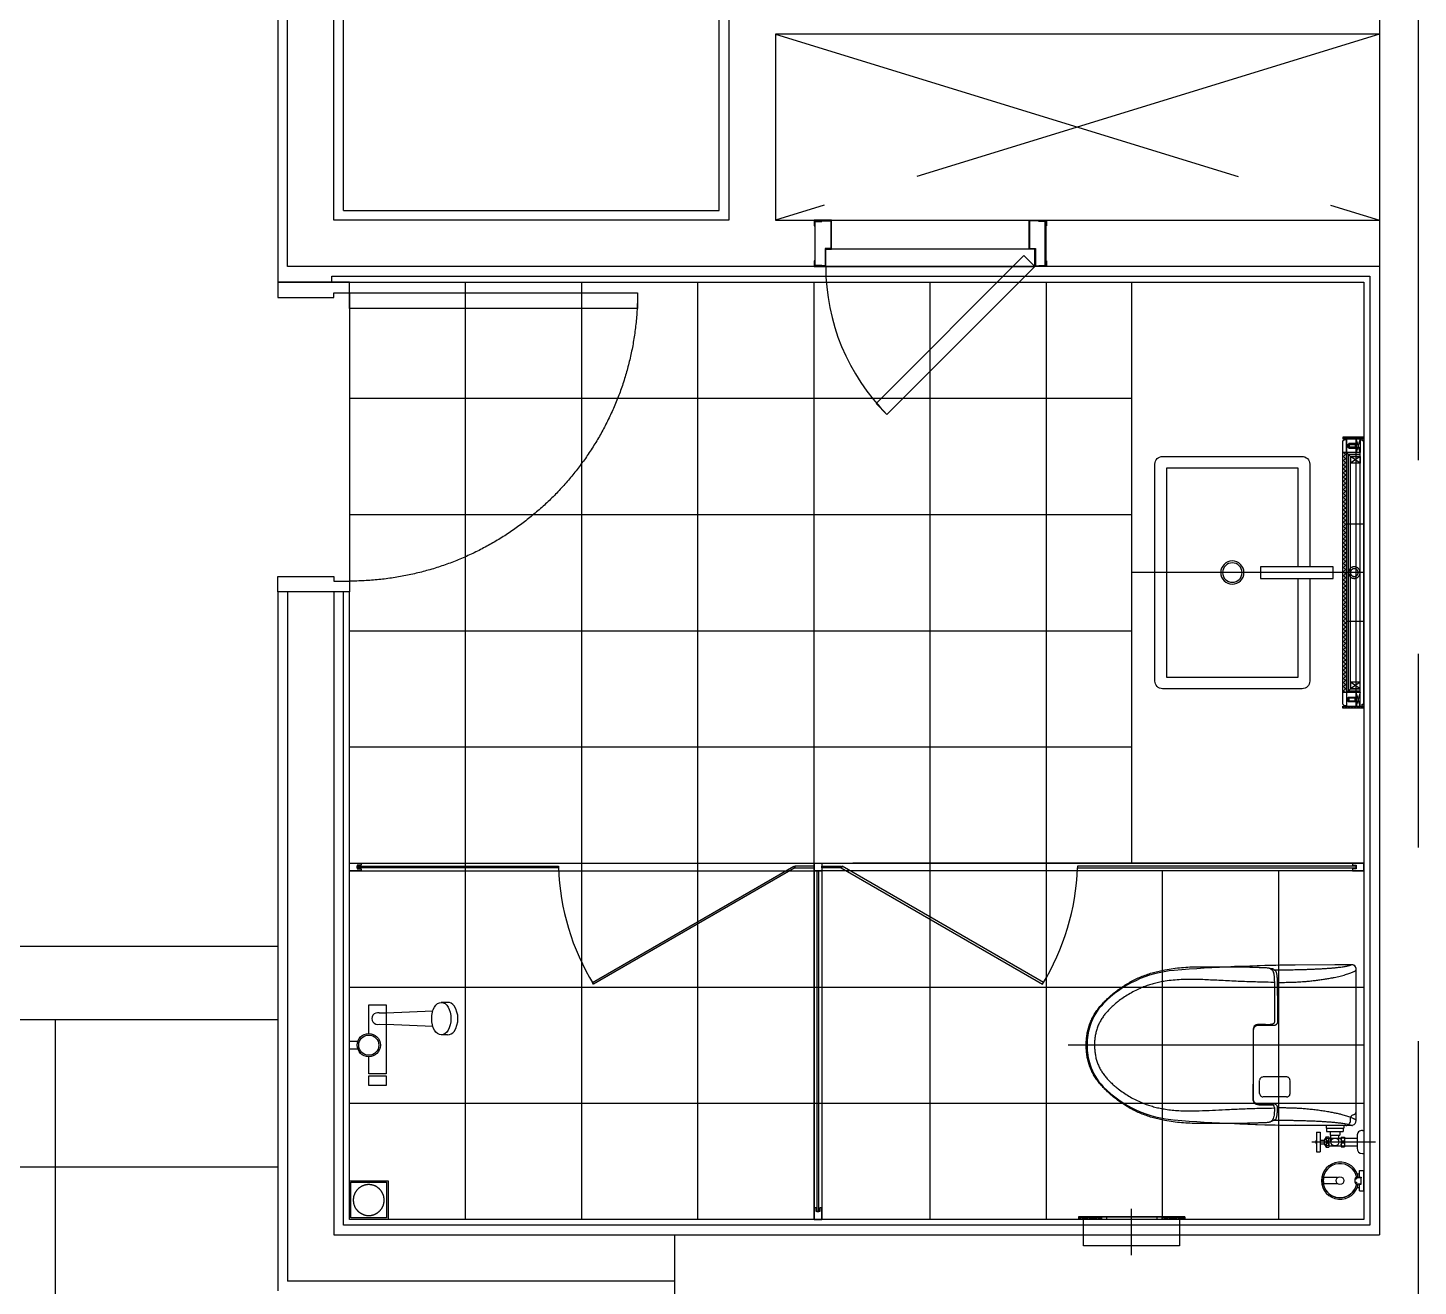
# Model space of a CAD drawing. Header units: millimetres. Extents: x 10000 to 302800, y 6800 to 229018.
# Drawn here: x 185388 to 188978, y 154204 to 157453 of the extents above; entities that cross this region are included whole.
import ezdxf

# ---------------------------------------------------------------- set-up
doc = ezdxf.new("R2010")
doc.units = ezdxf.units.MM
doc.header["$LTSCALE"] = 400
doc.header["$MEASUREMENT"] = 0
for name, pattern in [('X-GRID_5~ROOF$0$CENTER2', [1.125, 0.75, -0.125, 0.125, -0.125]), ('X-ROOM TYPE-SR-2bay corner_8F 확장형$0$HIDDEN', [0.375, 0.25, -0.125]), ('X-ROOM TYPE-SR-2bay corner_8F 확장형$0$PHANTOM2', [1.25, 0.625, -0.125, 0.125, -0.125, 0.125, -0.125]), ('X-ROOM TYPE-SR-2bay corner_8F 확장형$0$X-ROOM TYPE-HOTEL-DS-1$0$DASHED', [3, 2, -1]), ('X-ROOM TYPE-SR-2bay corner_8F 확장형$0$X-ROOM TYPE-SR-2bay_1$0$PHANTOM2', [1.25, 0.625, -0.125, 0.125, -0.125, 0.125, -0.125])]:
    doc.linetypes.add(name, pattern=pattern)
doc.layers.get('0').update_dxf_attribs({"linetype": 'CONTINUOUS'})
for name, color, linetype in [('A-DIM1', 7, 'CONTINUOUS'), ('X-EXT_8F$0$A-254', 254, 'CONTINUOUS'), ('X-GRID_5~ROOF$0$A-CEN1', 1, 'X-GRID_5~ROOF$0$CENTER2'), ('X-INT-HOTEL-8F$0$A-DOOR', 4, 'CONTINUOUS'), ('X-ROOM TYPE-SR-2bay corner_8F 확장형$0$.WA_Built-in', 252, 'CONTINUOUS'), ('X-ROOM TYPE-SR-2bay corner_8F 확장형$0$.WA_Built-in_Lower', 252, 'CONTINUOUS'), ('X-ROOM TYPE-SR-2bay corner_8F 확장형$0$.WA_Door Swing', 252, 'CONTINUOUS'), ('X-ROOM TYPE-SR-2bay corner_8F 확장형$0$.WA_Floor-Fin', 252, 'CONTINUOUS'), ('X-ROOM TYPE-SR-2bay corner_8F 확장형$0$.WA_Framing', 252, 'CONTINUOUS'), ('X-ROOM TYPE-SR-2bay corner_8F 확장형$0$.WA_GLASSDOOR', 252, 'CONTINUOUS'), ('X-ROOM TYPE-SR-2bay corner_8F 확장형$0$.WA_Light', 252, 'CONTINUOUS'), ('X-ROOM TYPE-SR-2bay corner_8F 확장형$0$.WA_M ETAL', 252, 'CONTINUOUS'), ('X-ROOM TYPE-SR-2bay corner_8F 확장형$0$.WA_Sani', 252, 'CONTINUOUS'), ('X-ROOM TYPE-SR-2bay corner_8F 확장형$0$.WA_Sani-Fix', 252, 'CONTINUOUS'), ('X-ROOM TYPE-SR-2bay corner_8F 확장형$0$.WA_SANIDRAIN', 252, 'CONTINUOUS'), ('X-ROOM TYPE-SR-2bay corner_8F 확장형$0$.WA_Wall-Finish', 252, 'CONTINUOUS'), ('X-ROOM TYPE-SR-2bay corner_8F 확장형$0$A-OPEN2', 252, 'X-ROOM TYPE-SR-2bay corner_8F 확장형$0$X-ROOM TYPE-HOTEL-DS-1$0$DASHED'), ('X-ROOM TYPE-SR-2bay corner_8F 확장형$0$A-WALD', 7, 'CONTINUOUS'), ('X-ROOM TYPE-SR-2bay corner_8F 확장형$0$X-ROOM TYPE-SR-2bay corner$0$.WA_Hatch', 252, 'CONTINUOUS'), ('X-ROOM TYPE-SR-2bay corner_8F 확장형$0$X-ROOM TYPE-SR-2bay_1$0$.WA_Sani-Fix', 252, 'CONTINUOUS'), ('X-ROOM TYPE-SR-2bay corner_8F 확장형$0$X-ROOM TYPE-SR-2bay_1$0$__Door-bomba', 252, 'CONTINUOUS')]:
    doc.layers.add(name, color=color, linetype=linetype)

# ---------------------------------------------------------------- blocks, each defined once
blk = doc.blocks.new('X-EXT_8F')
at = {"layer": 'X-EXT_8F$0$A-254'}
h = blk.add_hatch(dxfattribs=at)
h.set_pattern_fill('LINE', color=252, scale=100, angle=90)
h.set_pattern_definition([(90, (0, 0), (-317.5, 2e-14), [])])
edge = h.paths.add_edge_path()
edge.add_line((214444.8, 68021.2), (188877.6, 70521.2))
edge.add_line((188877.6, 70521.2), (174255.5, 70521.2))
edge.add_arc((174255.5, 68371.2), 2150, 90, 167)
edge.add_line((172160.6, 68854.9), (172053.9, 68392.8))
edge.add_arc((174148.8, 67909.2), 2150, 167, 180)
edge.add_line((171998.8, 67909.2), (171998.8, 38021.2))
edge.add_arc((174148.8, 38021.2), 2150, 180, 270)
edge.add_line((174148.8, 35871.2), (195098.8, 35871.2))
edge.add_line((195098.8, 35871.2), (195098.8, 36521.2))
edge.add_line((195098.8, 36521.2), (174648.8, 36521.2))
edge.add_arc((174648.8, 38021.2), 1500, 180, 270, ccw=False)
edge.add_line((173148.8, 38021.2), (173148.8, 67371.2))
edge.add_arc((174648.8, 67371.2), 1500, 90, 180, ccw=False)
edge.add_line((174648.8, 68871.2), (187974.8, 68871.2))
edge.add_line((187974.8, 68871.2), (202089.9, 68021.2))
edge.add_line((202089.9, 68021.2), (214444.8, 68021.2))
blk = doc.blocks.new('X-GRID_5~ROOF')
at = {"layer": 'X-GRID_5~ROOF$0$A-CEN1', "ltscale": 10}
blk.add_line((184198.8, 81871.2), (184198.8, 33068.4), dxfattribs=at)
blk = doc.blocks.new('X-ROOM TYPE-SR-2bay corner_8F 확장형$0$DOOR-800(WET)')
at = {"linetype": 'X-ROOM TYPE-SR-2bay corner_8F 확장형$0$X-ROOM TYPE-SR-2bay_1$0$PHANTOM2', "ltscale": 200}
blk.add_arc((-92.5, -28), 744, 180, 270, dxfattribs=at)
at = {"layer": 'X-ROOM TYPE-SR-2bay corner_8F 확장형$0$.WA_Floor-Fin'}
blk.add_line((-92.5, -28), (-92.5, -772), dxfattribs=at)
at = {"layer": 'X-ROOM TYPE-SR-2bay corner_8F 확장형$0$X-ROOM TYPE-SR-2bay_1$0$__Door-bomba'}
for points in [[(92.5, 0), (92.5, -40), (-52.5, -40), (-52.5, -28), (-92.5, -28), (-92.5, 0)], [(-92.5, -28), (-836.5, -28), (-836.5, -68), (-92.5, -68)], [(92.5, -800), (92.5, -760), (-52.5, -760), (-52.5, -772), (-92.5, -772), (-92.5, -800)]]:
    blk.add_lwpolyline(points, close=True, dxfattribs=at)
blk = doc.blocks.new('X-ROOM TYPE-SR-2bay corner_8F 확장형$0$A$C1701355A')
at = {"layer": 'X-ROOM TYPE-SR-2bay corner_8F 확장형$0$.WA_Light', "linetype": 'X-ROOM TYPE-SR-2bay corner_8F 확장형$0$HIDDEN', "ltscale": 10}
for points in [[(-29.5, -5.6), (-12.1, 11.7), (-2.9, 2.5), (-20.4, -14.9), (-22.4, -14.3), (-28.5, -8.3), (-29.5, -5.6)], [(-18.1, -14.2), (-1, 2.9), (-11.8, 13.8), (-28.8, -3.2)], [(-27.3, -6.2), (-12, 9.1), (-5.8, 2.9), (-21.2, -12.3)], [(-29.5, -5.6), (-27.3, -6.2), (-21.2, -12.3), (-20.3, -14.8)], [(-16, -7.2), (-14.3, -8.9)], [(-8.7, 0), (-7.1, -1.7)]]:
    blk.add_lwpolyline(points, dxfattribs=at)
blk.add_lwpolyline([(-22.3, -11.2), (-26, -7.5), (-24.6, -6.1), (-20.9, -9.8)], close=True, dxfattribs=at)
blk = doc.blocks.new('X-ROOM TYPE-SR-2bay corner_8F 확장형$0$A$C61A5519C')
at = {"layer": 'X-ROOM TYPE-SR-2bay corner_8F 확장형$0$.WA_Light', "linetype": 'X-ROOM TYPE-SR-2bay corner_8F 확장형$0$HIDDEN', "ltscale": 10, "rotation": 44.99999999999411}
blk.add_blockref('X-ROOM TYPE-SR-2bay corner_8F 확장형$0$A$C1701355A', (6.3, 9.1), dxfattribs=at)
blk = doc.blocks.new('X-ROOM TYPE-SR-2bay corner_8F 확장형$0$mr')
at = {"layer": 'X-ROOM TYPE-SR-2bay corner_8F 확장형$0$.WA_M ETAL'}
h = blk.add_hatch(dxfattribs=at)
h.set_pattern_fill('ANSI32', color=256, scale=15, angle=-90)
h.set_pattern_definition([(315, (-23359.6275, 437694.648), (3.977475644, 3.977475644), []), (315, (-23359.6275, 437691.996), (3.977475644, 3.977475644), [])])
h.paths.add_polyline_path([(-55, 350), (-55, 345), (0, 345), (0, 350)])
h = blk.add_hatch(dxfattribs=at)
h.set_pattern_fill('NET', color=256, scale=60, angle=-45)
h.set_pattern_definition([(315, (2329112.2085, 3855536.917), (5.303300859, 5.303300859), []), (45, (2329112.2085, 3855536.917), (-5.303300859, 5.303300859), [])])
h.paths.add_polyline_path([(-45, 310), (-55, 310), (-55, -310), (-45, -310)])
h = blk.add_hatch(dxfattribs=at)
h.set_pattern_fill('ANSI32', color=256, scale=15, angle=-90)
h.set_pattern_definition([(315, (-23359.6275, 437574.648), (3.977475644, 3.977475644), []), (315, (-23359.6275, 437571.996), (3.977475644, 3.977475644), [])])
h.paths.add_polyline_path([(-55, -350), (-55, -345), (0, -345), (0, -350)])
at = {"layer": 'X-ROOM TYPE-SR-2bay corner_8F 확장형$0$.WA_Framing', "linetype": 'X-ROOM TYPE-SR-2bay corner_8F 확장형$0$HIDDEN', "ltscale": 20}
for p, q in [((-10, 345), (-20, 310)), ((-10, 310), (-20, 345)), ((-35, 300), (-35, 282.5)), ((-10, 300), (-35, 282.5)), ((-10, 282.5), (-35, 300)), ((-35, -300), (-35, -282.5)), ((-10, -300), (-35, -282.5)), ((-10, -282.5), (-35, -300)), ((-20, -345), (-20, -310)), ((-10, -345), (-20, -310)), ((-10, -310), (-20, -345))]:
    blk.add_line(p, q, dxfattribs=at)
at = {"layer": 'X-ROOM TYPE-SR-2bay corner_8F 확장형$0$.WA_Framing', "ltscale": 20}
for p, q in [((-35, 300), (-45, 310)), ((-40, 305), (-40, -305)), ((-40, 305), (-10, 305)), ((-35, -300), (-45, -310)), ((-10, -305), (-40, -305))]:
    blk.add_line(p, q, dxfattribs=at)
at = {"layer": 'X-ROOM TYPE-SR-2bay corner_8F 확장형$0$.WA_Framing', "linetype": 'X-ROOM TYPE-SR-2bay corner_8F 확장형$0$HIDDEN', "ltscale": 20}
for points in [[(-10, 345), (-10, 310), (-20, 310), (-20, 345)], [(-10, 300), (-10, 282.5), (-35, 282.5), (-35, 300)], [(-10, -300), (-10, -282.5), (-35, -282.5), (-35, -300)], [(-10, -345), (-10, -310), (-20, -310), (-20, -345)]]:
    blk.add_lwpolyline(points, close=True, dxfattribs=at)
at = {"layer": 'X-ROOM TYPE-SR-2bay corner_8F 확장형$0$.WA_M ETAL'}
for p, q in [((-45, 310), (-55, 310)), ((-45, -310), (-55, -310))]:
    blk.add_line(p, q, dxfattribs=at)
for points in [[(-55, 350), (-55, 345), (0, 345), (0, 350)], [(-50, 344), (-55, 340), (-55, -340), (-50, -344), (-45, -344), (-45, 344)], [(-55, -350), (-55, -345), (0, -345), (0, -350)]]:
    blk.add_lwpolyline(points, close=True, dxfattribs=at)
at = {"layer": 'X-ROOM TYPE-SR-2bay corner_8F 확장형$0$.WA_M ETAL', "linetype": 'X-ROOM TYPE-SR-2bay corner_8F 확장형$0$HIDDEN', "ltscale": 50}
for points in [[(-45, 125), (0, 125)], [(0, -125), (-45, -125)]]:
    blk.add_lwpolyline(points, dxfattribs=at)
at = {"layer": 'X-ROOM TYPE-SR-2bay corner_8F 확장형$0$.WA_Wall-Finish'}
for p, q in [((-20, 345), (-20, 310)), ((-20, 345), (-20, 310)), ((-10, 345), (-10, -325)), ((0, 340), (0, -340)), ((-10, 310), (-45, 310)), ((-45, 310), (-45, -344)), ((-10, 300), (-35, 300)), ((-35, 300), (-35, -300)), ((-10, -310), (-45, -310)), ((-10, -300), (-35, -300)), ((-20, -310), (-20, -345))]:
    blk.add_line(p, q, dxfattribs=at)
for points in [[(0, 345), (-5, 345), (-5, 340), (0, 340)], [(0, -340), (-5, -340), (-5, -345), (0, -345)]]:
    blk.add_lwpolyline(points, dxfattribs=at)
at = {"layer": 'X-ROOM TYPE-SR-2bay corner_8F 확장형$0$.WA_Built-in', "yscale": 0.7999999999999988, "rotation": 270}
for p, xscale, zscale in [((-28.4, 324.2), 0.7999999999999988, 0.7999999999999988), ((-28.4, -324.2), -0.7999999999999988, 0.7999999999999989)]:
    blk.add_blockref('X-ROOM TYPE-SR-2bay corner_8F 확장형$0$A$C61A5519C', p, dxfattribs=dict(at, xscale=xscale, zscale=zscale))
blk = doc.blocks.new('X-ROOM TYPE-SR-2bay corner_8F 확장형$0$A$C1CB516A0')
at = {"layer": 'X-ROOM TYPE-SR-2bay corner_8F 확장형$0$.WA_Built-in', "linetype": 'X-ROOM TYPE-SR-2bay corner_8F 확장형$0$HIDDEN', "ltscale": 50}
blk.add_lwpolyline([(13.5, 35, -0.000893), (14.5, 35), (695, 35)], format="xyb", dxfattribs=at)
at = {"layer": 'X-ROOM TYPE-SR-2bay corner_8F 확장형$0$.WA_M ETAL', "linetype": 'X-ROOM TYPE-SR-2bay corner_8F 확장형$0$HIDDEN', "ltscale": 25}
for radius in [15, 10]:
    blk.add_circle((350, 30), radius, dxfattribs=at)
at = {"layer": 'X-ROOM TYPE-SR-2bay corner_8F 확장형$0$.WA_Sani', "rotation": 90}
blk.add_blockref('X-ROOM TYPE-SR-2bay corner_8F 확장형$0$mr', (350, 55), dxfattribs=at)
blk = doc.blocks.new('X-ROOM TYPE-SR-2bay corner_8F 확장형$0$shower')
at = {"layer": 'X-ROOM TYPE-SR-2bay corner_8F 확장형$0$.WA_Sani-Fix', "ltscale": 250}
for p, q in [((253.7, 110.5), (237.4, 110.5)), ((76.8, 83.2), (95, 83.5)), ((76.8, 53.8), (95, 53.5)), ((253.7, 26.6), (237.4, 26.6))]:
    blk.add_line(p, q, dxfattribs=at)
for points in [[(50, 30), (50, 104.4), (95, 104.4), (95, -74.4), (50, -74.4), (50, -30)], [(95, 83.5), (215.5, 88.5)], [(215.5, 48.5), (94.9, 53.5)], [(21.7, -10), (0, -10), (0, 10), (21.7, 10)]]:
    blk.add_lwpolyline(points, dxfattribs=at)
blk.add_lwpolyline([(95, -104.4), (49.9, -104.4), (49.9, -79.4), (95, -79.4)], close=True, dxfattribs=at)
for radius in [30, 26]:
    blk.add_circle((50, 0), radius, dxfattribs=at)
for centre, radius, start, end in [((253.7, 90.5), 20, 33.504, 90), ((73.3, 68.5), 15.2, 75.822, 284.178), ((220.6, 68.5), 59.7, 326.496, 33.504), ((253.7, 46.6), 20, 270, 326.496)]:
    blk.add_arc(centre, radius, start, end, dxfattribs=at)
blk.add_ellipse((237.4, 68.5), major_axis=(0, 41.9), ratio=0.594345, start_param=1.570796326794897, end_param=7.853981633974483, dxfattribs=at)
blk = doc.blocks.new('X-ROOM TYPE-SR-2bay corner_8F 확장형$0$I-TOILET2')
for p, q in [((250, -135), (250, 29.8)), ((250, -135), (250, 29.8)), ((-207.3, -32.1), (-206.4, -177.9)), ((195.3, -20), (-195.3, -20)), ((0, 0), (0, -764)), ((180, -26.8), (180.9, -29.5)), ((195.6, -35), (188.4, -35)), ((220.2, -4), (220.2, 0)), ((220.2, 0), (280.2, 0)), ((234.2, -18), (266.2, -18)), ((239.9, -50), (239.9, -18)), ((260.4, -50), (260.4, -18)), ((280.2, -4), (280.2, 0)), ((207.6, -47.1), (206.8, -177.9)), ((207.6, -52), (214.2, -52)), ((214.2, -98), (214.2, -52)), ((214.2, -53.5), (222.9, -53.5)), ((222.9, -96.5), (222.9, -53.5)), ((222.9, -62.5), (232.9, -62.5)), ((232.9, -87.5), (232.9, -62.5)), ((250.2, -64.8), (232.9, -64.8)), ((237.7, -50), (262.7, -50)), ((237.7, -59), (237.7, -50)), ((237.7, -59), (262.7, -59)), ((239.9, -77), (239.9, -59)), ((260.4, -91), (260.4, -59)), ((262.7, -59), (262.7, -50)), ((207.3, -98), (214.2, -98)), ((214.2, -96.5), (222.9, -96.5)), ((222.9, -87.5), (232.9, -87.5)), ((250.2, -85.3), (232.9, -85.3)), ((237.2, -98), (237.2, -91)), ((237.2, -91), (263.2, -91)), ((237.2, -98), (263.2, -98)), ((237.2, -98), (245.4, -103)), ((239.9, -85.3), (239.9, -75)), ((239.9, -91), (239.9, -86.5)), ((245.4, -103), (254.9, -103)), ((245.4, -113), (245.4, -103)), ((254.9, -103), (263.2, -98)), ((254.9, -113), (254.9, -103)), ((263.2, -98), (263.2, -91)), ((225.2, -113), (275.2, -113)), ((225.2, -123), (225.2, -113)), ((225.2, -123), (275.2, -123)), ((275.2, -123), (275.2, -113)), ((82.2, -199.7), (82.2, -260.7)), ((125, -190.9), (91, -190.9)), ((133.8, -199.7), (133.8, -260.7)), ((-189.2, -234.2), (-189.1, -234.2)), ((-162.3, -231.5), (-161.6, -231.5)), ((-75.8, -231.1), (-75.8, -231.1)), ((-53.6, -254.6), (-53.6, -255.5)), ((-53.6, -255.5), (-53.6, -257.7)), ((139.1, -285.3), (-38.6, -284.9)), ((125, -269.5), (91, -269.5)), ((148.5, -283.9), (148.7, -283.8))]:
    blk.add_line(p, q)
for points in [[(-207.2, -34.3), (-206.9, -74.9), (-206.2, -177.8), (-206.1, -187.8), (-205.6, -227.8), (-204.6, -267.8), (-203.3, -307.8), (-202.2, -331.7)], [(202.6, -333.3), (203.2, -320.4), (204.6, -280.4), (205.9, -229.1), (206.6, -177.8), (206.7, -167.8), (207, -127.8), (207.8, -32.9)], [(207, -29.3), (207.1, -29.4), (207.2, -29.8), (207.2, -30), (207.3, -30.2), (207.3, -30.2), (207.3, -30.2)], [(207.3, -30.3), (207.3, -30.2), (207.3, -30.2)], [(207.6, -30.3), (207.7, -30.6), (207.8, -32.9)], [(-199.1, -245.3), (-199, -244.9), (-198.5, -242.9), (-198, -241.8), (-197.6, -241.2), (-197.3, -240.7), (-196.8, -240.2), (-196.3, -239.5), (-195.7, -238.9), (-194.9, -238), (-194, -237.1), (-193.2, -236.3), (-192.4, -235.7), (-191.7, -235.3), (-191.1, -235), (-190.4, -234.7), (-189.5, -234.3), (-189.3, -234.2)], [(-189.3, -234.2), (-188.5, -234), (-187.8, -233.8)], [(-189.1, -234.2), (-186.9, -233.5), (-184.2, -233), (-181, -232.5), (-176.8, -232.1), (-172, -231.8), (-167.3, -231.6), (-162.3, -231.5)], [(-161.6, -231.5), (-154.9, -231.2), (-141.6, -231), (-128.2, -230.9), (-95.5, -231)], [(-87.3, -231), (-81.7, -231.1), (-75.8, -231.1)], [(-87.3, -231), (-87.2, -231), (-75.8, -231.1)], [(-74.9, -231.1), (-72.6, -231.1), (-68.7, -231.1), (-66, -231.1), (-63.8, -231.1), (-61.8, -231.1), (-59.9, -231.1), (-57.7, -231.7), (-56.1, -232.8), (-54.6, -234.7)], [(-54.6, -234.7), (-53.9, -236.2), (-53.7, -237.9)], [(154, -237.5), (154.4, -235.5), (154.8, -234.6)], [(154, -245), (154, -243.4), (154, -237.5)], [(154, -253.2), (154, -248.3), (154, -245)], [(161, -231.1), (165.6, -231.2), (169.9, -231.3), (173.8, -231.6), (177.2, -231.9), (181, -232.3), (184, -232.8), (186.5, -233.4), (189.1, -234.1), (190.7, -234.6), (191.5, -235), (192, -235.3), (192.5, -235.6), (193, -235.9), (193.6, -236.4), (194.3, -237.1), (195.2, -237.9), (196, -238.8), (196.6, -239.5), (197.2, -240.2), (197.7, -240.9), (198.2, -241.5), (198.6, -242.3), (199.2, -244.3), (199.3, -245)], [(-53.6, -257.7), (-53.6, -259.6), (-53.6, -262.9), (-53.6, -263.4), (-53.6, -266.2), (-53.6, -266.2)], [(-53.6, -266.2), (-53.6, -267.6), (-53.6, -271.6), (-53.3, -275.3), (-52.1, -278.5), (-50.5, -281.1), (-48.5, -283.2), (-46.2, -284.6), (-44, -285.6), (-40.9, -286.2), (-38.1, -286.3), (-35.2, -286.3), (-32.2, -286.3), (-29.1, -286.3), (-25.8, -286.3), (-17.7, -286.2), (-9.1, -286.2), (5.7, -286.2), (19.9, -286.2), (36.3, -286.3), (52.8, -286.3), (69.4, -286.4), (81.8, -286.4), (94.4, -286.5), (106.4, -286.6), (112.9, -286.6), (119, -286.7), (125.2, -286.7), (132.2, -286.7), (135.2, -286.8), (138.3, -286.8), (141.4, -286.8), (143.6, -286.4), (145.5, -285.7), (148.3, -284.1)], [(148.3, -284.1), (148.6, -283.9), (148.6, -283.9)], [(154, -260.1), (154, -259.6), (154, -253.4), (154, -253.2)], [(154, -271.6), (154, -269.4), (154, -264.3), (154, -260.1)]]:
    blk.add_lwpolyline(points)
for centre, radius in [((243.7, -54.5), 4.5), ((256.7, -54.5), 4.5), ((244.2, -94.5), 3.5), ((256.2, -94.5), 3.5)]:
    blk.add_circle(centre, radius)
for centre, radius, start, end in [((-195.3, -32), 12.1, 87.0061, 190.8988), ((-195.3, -32), 12, 90, 180.3516), ((170.5, -30), 10, 18.4349, 90), ((188.4, -27), 8, 198.4349, 270.001), ((195, -32.7), 12.5, 15.732, 89.9607), ((195.6, -47), 12, 359.6484, 90), ((269.8, -13.2), 64.8, 194.351, 195.311), ((207.2, -30.4), 0.5, 8.6975, 89.6584), ((206.2, -49.4), 19.1, 85.8702, 86.7417), ((234.2, -4), 14, 180, 270), ((266.2, -4), 14, 270, 0), ((250.2, -75), 10.2, 90.0006, 90), ((250.2, -116.6), 7.84, 234.9654, 305.0346), ((3945.4, -152.5), 4151.9, 180.3516, 184.6662), ((-3945.1, -152.5), 4151.9, 355.3338, 359.6484), ((-61, 3506.3), 3737.5, 269.4713, 269.5972), ((-75.6, -211.3), 19.8, 269.4497, 273.3137), ((-855.9, -250.5), 802.3, 359.6421, 0.898), ((161.6, -238.5), 7.81, 144.278, 150.5348), ((160.8, -237.9), 6.78, 87.9699, 144.3081), ((-83.6, -254.5), 30, 359.8511, 1.2599), ((139.5, -272.6), 14.5, 308.8448, 3.8583), ((96.3, -466.6), 290, 184.6662, 225.4986), ((-95.9, -466.6), 290, 314.5014, 356.1743), ((-8.8, -573.6), 140, 225.4986, 252.4985), ((9.2, -573.6), 140, 287.5015, 314.5014), ((0.2, -545), 170, 252.4985, 270), ((0.2, -545), 170, 270, 287.5015)]:
    blk.add_arc(centre, radius, start, end)
for points, knots in [([(-194.2, -231.4), (-194.2, -220.2), (-194.3, -209), (-194.5, -191.9), (-194.9, -174.5), (-195.3, -159.1), (-195.7, -146.1), (-196, -135.3), (-196.5, -124.9), (-197, -114.5), (-197.5, -104.2), (-198.2, -94.1), (-199, -84.2), (-199.9, -74.7), (-200.8, -66.5), (-201.6, -59.5), (-202.5, -53.8), (-203.3, -48.8), (-204.1, -44.4), (-204.9, -40.9), (-205.6, -38), (-206.2, -35.9), (-206.7, -34.4), (-207.2, -33.5), (-207.4, -33), (-207.4, -33), (-207.4, -33)], [0, 0, 0, 0, 0.064012, 0.132694, 0.202073, 0.2708, 0.315636, 0.35721, 0.398815, 0.440518, 0.482162, 0.523833, 0.565491, 0.607062, 0.648707, 0.679915, 0.711169, 0.742263, 0.773422, 0.804615, 0.835803, 0.866985, 0.898164, 0.938287, 0.978539, 1, 1, 1, 1]), ([(-161.9, -221.5), (-162, -216), (-162, -204.8), (-162.2, -188.1), (-162.9, -171.3), (-164, -156.5), (-165.1, -143.2), (-166.4, -131.4), (-167.8, -119.5), (-169.5, -107.7), (-171.3, -96.1), (-173.1, -85.8), (-174.9, -76.8), (-176.5, -68.9), (-178.3, -61.3), (-180, -54.2), (-181.9, -47.7), (-183.7, -41.7), (-185.5, -36.4), (-187.3, -31.8), (-188.9, -28), (-190.5, -25), (-191.8, -22.7), (-193, -21.1), (-194, -20.2), (-194.6, -19.9), (-194.6, -19.9), (-194.6, -19.9)], [0, 0, 0, 0, 0.05939, 0.119488, 0.179202, 0.238814, 0.279295, 0.323099, 0.366965, 0.410611, 0.454369, 0.498012, 0.530823, 0.563526, 0.596261, 0.629018, 0.661793, 0.694477, 0.727168, 0.759884, 0.792646, 0.825385, 0.858056, 0.890746, 0.933147, 0.975569, 1, 1, 1, 1]), ([(194.6, -20.1), (194.5, -20.2), (194.2, -20.4), (193.4, -21.1), (192.2, -22.7), (190.9, -24.9), (189.3, -27.9), (187.7, -31.7), (185.9, -36.2), (184.1, -41.4), (182.3, -47.3), (180.3, -54.6), (178.1, -63.3), (175.9, -73.5), (173.6, -85), (171.4, -97.7), (169.3, -111.6), (167.4, -125.7), (165.8, -140.1), (164.6, -153.5), (163.7, -165.9), (163, -177.1), (162.6, -188.1), (162.4, -199.3), (162.3, -210.1), (162.3, -217.2), (162.3, -223.3)], [0, 0, 0, 0, 0.015467, 0.060145, 0.094504, 0.128862, 0.163425, 0.197846, 0.232232, 0.266659, 0.301196, 0.335503, 0.381604, 0.427513, 0.473518, 0.528819, 0.583939, 0.639273, 0.694391, 0.75002, 0.793592, 0.835318, 0.87733, 0.918895, 0.961183, 1, 1, 1, 1]), ([(207.7, -33), (207.7, -33), (207.7, -33), (207.5, -33.5), (207.1, -34.4), (206.5, -35.9), (205.9, -38.1), (205.2, -41), (204.4, -44.6), (203.6, -49), (202.8, -54.1), (201.9, -59.8), (201.1, -66.8), (200.2, -75.1), (199.3, -84.7), (198.5, -95.3), (197.7, -106.9), (197.1, -119.4), (196.5, -131.9), (196.1, -144.5), (195.7, -156.7), (195.4, -168.5), (195.1, -180.1), (194.9, -191.8), (194.7, -203.5), (194.6, -214.6), (194.6, -222), (194.6, -233.2)], [0, 0, 0, 0, 0.021485, 0.061957, 0.10246, 0.133797, 0.164978, 0.1964, 0.227628, 0.25915, 0.290442, 0.321785, 0.353225, 0.395007, 0.43687, 0.47873, 0.528978, 0.579307, 0.629488, 0.679853, 0.729622, 0.774484, 0.820484, 0.867066, 0.913117, 0.958955, 1, 1, 1, 1]), ([(90.9, -191), (90, -191.1), (89, -191.2), (86.9, -191.8), (85.9, -192.5), (84.2, -194.1), (83.4, -195.1), (82.5, -197.3), (82.4, -198.5), (82.2, -199.6), (82.2, -199.6), (82.2, -199.7)], [0, 0, 0, 0, 0.220349, 0.220349, 0.477934, 0.477934, 0.73552, 0.73552, 0.993105, 0.993105, 1, 1, 1, 1]), ([(133.8, -199.7), (133.7, -198.8), (133.6, -197.8), (133.1, -196.1), (132.7, -195.4), (131.8, -194.1), (131.3, -193.5), (129.6, -192.1), (128.2, -191.4), (126.2, -191), (125.6, -191), (125.1, -190.9)], [0, 0, 0, 0, 0.214586, 0.214586, 0.383388, 0.383388, 0.552189, 0.552189, 0.874057, 0.874057, 1, 1, 1, 1]), ([(-202.3, -335.5), (-202.2, -328.3), (-202, -312.7), (-201.5, -295.7), (-201.2, -284.4), (-201, -279.8), (-200.9, -275.2), (-200.7, -270.6), (-200.5, -266), (-200.4, -261.4), (-200.2, -256.8), (-200, -252.3), (-199.6, -248.5), (-199.1, -245.4), (-198.5, -243.1), (-197.6, -241.8), (-196.4, -240.5), (-195.3, -239.6), (-194.8, -239.1)], [0, 0, 0, 0, 0.1814, 0.387058, 0.425286, 0.463499, 0.501695, 0.539878, 0.578068, 0.616291, 0.654451, 0.69257, 0.73071, 0.768828, 0.806778, 0.84474, 0.920723, 1, 1, 1, 1]), ([(-195.8, -233.5), (-195.9, -233.8), (-196.2, -234.3), (-196.6, -235.7), (-197, -237.4), (-197.2, -239.1), (-197.3, -240.4), (-197.4, -240.9)], [0, 0, 0, 0, 0.222617, 0.435601, 0.65542, 0.870941, 1, 1, 1, 1]), ([(-161.8, -223.3), (-163.7, -223.4), (-167.4, -223.4), (-173, -223.7), (-178.1, -224.1), (-182.6, -224.8), (-186.4, -225.6), (-189.4, -226.5), (-191.3, -227.6), (-191.9, -228.3), (-192.3, -228.7)], [0, 0, 0, 0, 0.125188, 0.250228, 0.37523, 0.500223, 0.625184, 0.750095, 0.874994, 1, 1, 1, 1]), ([(-161.9, -231.5), (-162.1, -245.1), (-162.3, -259), (-162.9, -280.3), (-163.7, -302.6), (-164.6, -324.8), (-165.6, -346.9), (-166.7, -369), (-167.8, -390.5), (-168.8, -411.4), (-169.5, -431.7), (-169.7, -452.1), (-169.2, -472.5), (-167.8, -493), (-165.5, -511.2), (-162.6, -527.2), (-159.5, -540.6), (-155.7, -553.6), (-151.4, -566.1), (-145.9, -579.3), (-139.3, -593.3), (-131.2, -607.8), (-122.3, -621.8), (-113.6, -633.7), (-105.4, -643.8), (-98, -652), (-90.1, -659.9), (-81.8, -667.2), (-73, -674), (-63.6, -680), (-53.8, -685.1), (-43.4, -689.3), (-32.7, -692.3), (-21.8, -694.4), (-10.7, -695.6), (0.5, -696), (11.6, -695.5), (22.7, -694.3), (33.6, -692.2), (44.3, -689.1), (54.6, -684.9), (64.4, -679.7), (73.8, -673.6), (82.6, -666.9), (90.9, -659.5), (98.7, -651.6), (106.1, -643.4), (114.2, -633.3), (122.9, -621.4), (131.8, -607.4), (139.8, -592.9), (146.5, -578.9), (151.9, -565.6), (156.3, -553), (160, -539.8), (163.2, -526.2), (165.8, -511.3), (167.9, -495.1), (169.2, -477.7), (169.9, -460.2), (170, -442.8), (169.5, -419.9), (168.2, -391.5), (166.7, -362.2), (165.5, -337.4), (164.6, -317.2), (163.8, -296.9), (163.1, -276.5), (162.6, -256.1), (162.4, -242.5), (162.4, -231.1)], [0, 0, 0, 0, 0.017468, 0.038115, 0.058774, 0.079457, 0.100133, 0.120761, 0.141444, 0.160355, 0.179317, 0.198197, 0.217134, 0.236065, 0.255007, 0.267935, 0.28084, 0.292946, 0.305088, 0.317189, 0.332344, 0.34748, 0.362611, 0.37778, 0.387871, 0.397986, 0.408084, 0.418164, 0.428265, 0.438365, 0.448457, 0.458563, 0.468641, 0.478758, 0.488851, 0.498949, 0.509052, 0.519132, 0.529242, 0.539332, 0.549389, 0.559483, 0.569568, 0.579688, 0.589778, 0.599854, 0.609951, 0.620083, 0.63519, 0.650344, 0.665466, 0.680608, 0.69272, 0.704817, 0.717428, 0.73034, 0.743166, 0.759319, 0.77546, 0.791634, 0.807718, 0.823902, 0.855557, 0.887274, 0.906147, 0.925024, 0.943903, 0.96274, 0.981629, 1, 1, 1, 1]), ([(-161.8, -223.3), (-161.8, -223.3), (-161.8, -223.2), (-161.9, -222.7), (-161.9, -222.2), (-161.9, -221.7), (-161.9, -221.5)], [0, 0, 0, 0, 0.243051, 0.500005, 0.756956, 1, 1, 1, 1]), ([(-61.3, -222.4), (-78.1, -222.5), (-111.6, -222.7), (-145.1, -223.1), (-161.8, -223.3)], [0, 0, 0, 0, 0.500001, 1, 1, 1, 1]), ([(-51.4, -232.7), (-51.4, -232), (-51.5, -230.7), (-52, -228.8), (-52.9, -227), (-54.2, -225.4), (-55.7, -224.1), (-57.4, -223.1), (-59.3, -222.5), (-60.6, -222.4), (-61.3, -222.4)], [0, 0, 0, 0, 0.126151, 0.251971, 0.377411, 0.502438, 0.627104, 0.751494, 0.875742, 1, 1, 1, 1]), ([(-53.6, -253.8), (-53.6, -253.4), (-53.6, -252.5), (-53.6, -251.2), (-53.6, -250), (-53.6, -249.2), (-53.6, -248.7), (-53.6, -248.7)], [0, 0, 0, 0, 0.274061, 0.51567, 0.733089, 0.993741, 1, 1, 1, 1]), ([(-51.5, -271.8), (-51.5, -270.3), (-51.5, -267.3), (-51.5, -262.8), (-51.5, -258.6), (-51.4, -254.7), (-51.4, -251.1), (-51.4, -247.9), (-51.4, -241.8), (-51.4, -236.8), (-51.4, -232.7)], [0, 0, 0, 0, 0.116248, 0.23082, 0.343726, 0.438592, 0.530234, 0.62105, 0.686542, 1, 1, 1, 1]), ([(199.2, -244.6), (199.3, -244.9), (199.5, -245.5), (199.7, -246.8), (200, -249), (200.3, -252.3), (200.6, -257), (200.7, -262.1), (200.9, -267), (201.1, -272), (201.3, -277), (201.4, -282), (201.8, -294.4), (202.4, -313.3), (202.7, -338.7), (202.7, -362.2), (202.7, -384.7), (202.7, -406.3), (202.6, -427.9), (202.1, -449.5), (200.8, -471.1), (198.3, -492.7), (195.1, -512), (191.6, -529), (187.9, -543.7), (183.5, -558.3), (178.3, -572.6), (171.7, -587.7), (163.5, -603.5), (153.7, -619.7), (142.9, -635.5), (132.5, -648.8), (122.7, -659.9), (113.9, -669), (104.6, -677.7), (94.8, -685.8), (84.6, -693.3), (73.7, -699.8), (62.2, -705.4), (50.3, -709.9), (38.1, -713.4), (25.6, -715.8), (12.9, -717.1), (4.4, -717.3), (0.2, -717.4)], [0, 0, 0, 0, 0.002589, 0.006629, 0.01076, 0.018789, 0.027616, 0.036445, 0.045218, 0.053969, 0.06279, 0.071601, 0.080365, 0.128693, 0.171795, 0.214974, 0.252299, 0.289793, 0.327062, 0.364415, 0.40187, 0.43917, 0.476502, 0.502678, 0.52879, 0.555017, 0.58109, 0.607289, 0.639937, 0.672579, 0.70534, 0.738021, 0.759853, 0.781624, 0.803469, 0.82521, 0.847058, 0.868888, 0.890742, 0.912578, 0.934447, 0.95629, 0.978139, 1, 1, 1, 1]), ([(161.8, -223.3), (161.1, -223.4), (159.8, -223.4), (157.9, -224), (156.2, -225), (154.6, -226.3), (153.4, -227.8), (152.5, -229.6), (151.9, -231.6), (151.9, -232.9), (151.9, -233.5)], [0, 0, 0, 0, 0.124473, 0.248791, 0.373152, 0.497709, 0.622606, 0.747955, 0.873757, 1, 1, 1, 1]), ([(151.9, -233.5), (151.9, -237.9), (151.9, -246.5), (151.9, -259.4), (152, -268), (152, -272.3)], [0, 0, 0, 0, 0.331974, 0.663906, 1, 1, 1, 1]), ([(192.6, -228.7), (192.3, -228.3), (191.6, -227.6), (189.7, -226.5), (186.7, -225.6), (182.9, -224.8), (178.4, -224.2), (173.3, -223.7), (167.8, -223.4), (164, -223.4), (162.2, -223.3)], [0, 0, 0, 0, 0.125003, 0.2499, 0.374812, 0.499776, 0.624773, 0.749777, 0.874815, 1, 1, 1, 1]), ([(-38.6, -284.9), (-39.5, -284.9), (-41.2, -284.9), (-43.8, -284.3), (-46.1, -283), (-48.1, -281.3), (-49.7, -279.3), (-50.9, -276.9), (-51.5, -274.4), (-51.5, -272.7), (-51.5, -271.8)], [0, 0, 0, 0, 0.125206, 0.250056, 0.375062, 0.499992, 0.62498, 0.749895, 0.874969, 1, 1, 1, 1]), ([(82.2, -260.8), (82.3, -261.8), (82.4, -262.7), (83.1, -264.8), (83.8, -265.9), (85.4, -267.6), (86.4, -268.3), (88.6, -269.3), (89.8, -269.4), (90.9, -269.5), (90.9, -269.5), (90.9, -269.5)], [0, 0, 0, 0, 0.220713, 0.220713, 0.478508, 0.478508, 0.736304, 0.736304, 0.9941, 0.9941, 1, 1, 1, 1]), ([(125.1, -269.5), (126, -269.4), (127, -269.3), (129.1, -268.7), (130.2, -268), (131.9, -266.4), (132.6, -265.4), (133.5, -263.2), (133.7, -262), (133.8, -260.9), (133.8, -260.9), (133.8, -260.8)], [0, 0, 0, 0, 0.219943, 0.219943, 0.476821, 0.476821, 0.7337, 0.7337, 0.990579, 0.990579, 1, 1, 1, 1]), ([(152, -272.3), (152, -273.2), (152, -274.9), (151.4, -277.5), (150.2, -279.8), (148.6, -281.8), (146.5, -283.5), (144.2, -284.7), (141.7, -285.3), (139.9, -285.3), (139.1, -285.3)], [0, 0, 0, 0, 0.125075, 0.249955, 0.374934, 0.49994, 0.625025, 0.750062, 0.874867, 1, 1, 1, 1]), ([(-202.2, -430.9), (-202.2, -429.9), (-202.4, -421.6), (-202.3, -406.2), (-202.3, -384.7), (-202.4, -362.1), (-202.4, -345.7), (-202.3, -336.5), (-202.3, -335.5)], [0, 0, 0, 0, 0.0319, 0.257439, 0.481766, 0.706449, 0.969865, 1, 1, 1, 1]), ([(0.2, -717.4), (-4.1, -717.3), (-12.6, -717.1), (-25.2, -715.8), (-37.7, -713.4), (-50, -709.9), (-61.9, -705.4), (-73.3, -699.8), (-84.2, -693.3), (-94.5, -685.8), (-104.3, -677.7), (-113.5, -669), (-122.4, -659.9), (-131.3, -649.8), (-140.3, -638.5), (-149.1, -626.1), (-157.4, -613.3), (-165, -600.1), (-171.9, -586.5), (-178, -572.6), (-183.2, -558.3), (-187.6, -543.7), (-191.3, -528.9), (-194.8, -511.9), (-198, -492.6), (-200.5, -471.1), (-201.8, -450.5), (-202, -437.1), (-202.2, -430.9)], [0, 0, 0, 0, 0.032717, 0.06545, 0.098158, 0.130867, 0.16359, 0.196311, 0.229026, 0.261734, 0.294423, 0.326906, 0.359602, 0.392262, 0.431415, 0.470686, 0.50988, 0.549085, 0.588238, 0.627519, 0.666451, 0.705772, 0.74492, 0.784167, 0.840062, 0.896057, 0.952053, 1, 1, 1, 1])]:
    blk.add_open_spline(points, degree=3, knots=knots)
for points in [[(-195.8, -233.5), (-194, -231.1), (-192.3, -228.7)], [(161.8, -223.3), (162, -223.3), (162.2, -223.3)], [(192.6, -228.7), (195.4, -235.1), (198.2, -241.5)], [(-53.7, -266.2), (-53.6, -266.2), (-53.6, -266.2)]]:
    blk.add_open_spline(points, degree=2)
blk = doc.blocks.new('X-ROOM TYPE-SR-2bay corner_8F 확장형$0$I-BATHROOM AC-01')
for p, q in [((26.5, 0), (-26.5, 0)), ((-26.5, -12), (-26.5, 0)), ((26.5, -12), (26.5, 0)), ((-9, -12), (-26.5, -12)), ((-17.5, -17.3), (-17.5, -12)), ((-9, -13), (-9, -7)), ((-9, -7), (-7, -7)), ((-8, -13), (-9, -13)), ((-8, -20), (-8, -8)), ((7, -7), (-7, -7)), ((5, -23), (-5, -23)), ((9, -7), (7, -7)), ((8, -20), (8, -8)), ((9, -13), (8, -13)), ((9, -13), (9, -7)), ((26.5, -12), (9, -12)), ((17.5, -17.3), (17.5, -12)), ((-8, -68), (-8, -105.3)), ((8, -68), (8, -105.3))]:
    blk.add_line(p, q)
for centre, radius in [((-5, -20), 1), ((5, -20), 1), ((0, -62), 10)]:
    blk.add_circle(centre, radius)
for centre, radius, start, end in [((0, -62), 48, 99.5941, 80.4059), ((0, -62), 44, 100.4757, 79.5243), ((-7, -8), 1, 90, 180), ((-5, -20), 3, 180, 270), ((5, -20), 3, 270, 0), ((7, -8), 1, 0, 90), ((0, -62), 44, 280.4757, 79.5243), ((0, -62), 43, 259.2778, 280.7222)]:
    blk.add_arc(centre, radius, start, end)
blk = doc.blocks.new('X-ROOM TYPE-SR-2bay corner_8F 확장형$0$I-BATHROOM AC-02')
for p, q in [((-7, 137.5), (0, 137.5)), ((-7, 137.5), (-7, -137.5)), ((-7, 135.7), (-5.7, 135.7)), ((-7, 121.8), (-5.7, 121.8)), ((-6.8, 137.5), (0, 130.7)), ((-5.7, 135.7), (-5.7, -135.7)), ((-5.7, 131.9), (0, 126.2)), ((-5.7, 127.4), (0, 121.7)), ((-5.7, 122.9), (0, 117.2)), ((-5.7, 118.4), (0, 112.7)), ((-5.7, 113.9), (0, 108.2)), ((-5.7, 109.4), (0, 103.7)), ((-2.3, 137.5), (0, 135.2)), ((0, 137.5), (0, -137.5)), ((0, 124), (68.2, 124)), ((68.2, 124), (68.2, -124)), ((-5.7, 105), (0, 99.3)), ((-5.7, 100.5), (0, 94.8)), ((-5.7, 96), (0, 90.3)), ((-5.7, 91.5), (0, 85.8)), ((-5.7, 87), (0, 81.3)), ((-5.7, 82.5), (-1.2, 78)), ((-5.7, 78), (-5.7, 78)), ((-5.7, 78), (0, 78)), ((-5.7, 65), (0, 65)), ((92.4, 0), (-27, 0)), ((-5.7, -65), (0, -65)), ((-5.7, -78), (0, -78)), ((-5.7, -79.1), (0, -84.8)), ((-5.7, -83.6), (0, -89.3)), ((-5.7, -88.1), (0, -93.8)), ((-5.7, -92.6), (0, -98.3)), ((-5.7, -97.1), (0, -102.8)), ((-5.7, -101.6), (0, -107.3)), ((-5.7, -106.1), (0, -111.8)), ((-2.3, -78), (0, -80.3)), ((-7, -121.8), (-5.7, -121.8)), ((-7, -135.7), (-5.7, -135.7)), ((-7, -136.2), (-5.7, -137.5)), ((-7, -137.5), (0, -137.5)), ((-5.7, -110.6), (0, -116.3)), ((-5.7, -115.1), (0, -120.8)), ((-5.7, -119.6), (0, -125.3)), ((-5.7, -124), (0, -129.7)), ((-5.7, -128.5), (0, -134.2)), ((-5.7, -133), (-1.2, -137.5)), ((68.2, -124), (0, -124))]:
    blk.add_line(p, q)
blk = doc.blocks.new('X-ROOM TYPE-SR-2bay corner_8F 확장형$0$wash basin')
at = {"layer": 'X-ROOM TYPE-SR-2bay corner_8F 확장형$0$.WA_Sani-Fix', "ltscale": 250}
blk.add_lwpolyline([(-15, 332.9), (-15, 520), (15, 520), (15, 332.9)], close=True, dxfattribs=at)
blk.add_lwpolyline([(-15, 460), (-280, 460, 0.414213), (-300, 440), (-300, 80, 0.414214), (-280, 60), (280, 60, 0.414213), (300, 80), (300, 440, 0.414214), (280, 460), (15, 460)], format="xyb", dxfattribs=at)
blk.add_lwpolyline([(15, 430), (270, 430), (270, 90), (-270, 90), (-270, 430), (-15, 430)], dxfattribs=at)
for radius in [30, 25]:
    blk.add_circle((0, 260), radius, dxfattribs=at)
at = {"layer": 'X-ROOM TYPE-SR-2bay corner_8F 확장형$0$X-ROOM TYPE-SR-2bay_1$0$.WA_Sani-Fix', "ltscale": 250}
blk.add_line((0, 600), (0, 0), dxfattribs=at)
blk = doc.blocks.new('X-ROOM TYPE-SR-2bay corner_8F 확장형$0$A$C025413A3')
at = {"layer": 'X-ROOM TYPE-SR-2bay corner_8F 확장형$0$.WA_SANIDRAIN', "color": 8, "linetype": 'X-ROOM TYPE-SR-2bay corner_8F 확장형$0$HIDDEN', "ltscale": 100, "elevation": 0}
for points in [[(0, 0), (100, 0), (100, 100), (0, 100)], [(3.8, 3.8), (96.2, 3.8), (96.2, 96.1), (3.8, 96.1)]]:
    blk.add_lwpolyline(points, close=True, dxfattribs=at)
at = {"layer": 'X-ROOM TYPE-SR-2bay corner_8F 확장형$0$.WA_SANIDRAIN', "color": 8, "linetype": 'X-ROOM TYPE-SR-2bay corner_8F 확장형$0$HIDDEN', "ltscale": 100}
blk.add_circle((49.9, 50, 0), 39.9, dxfattribs=at)
blk = doc.blocks.new('X-ROOM TYPE-SR-2bay corner_8F 확장형')
blk.add_line((183218.8, 58871.4), (184098.8, 58871.4))
at = {"layer": 'X-ROOM TYPE-SR-2bay corner_8F 확장형$0$.WA_Built-in_Lower', "ltscale": 250}
blk.add_line((183458.8, 61331.3), (183458.8, 59831.2), dxfattribs=at)
at = {"layer": 'X-ROOM TYPE-SR-2bay corner_8F 확장형$0$.WA_Floor-Fin'}
for p, q in [((181738.8, 58911.3), (181738.8, 61331.3)), ((182038.8, 58911.3), (182038.8, 61331.3)), ((182338.8, 58911.3), (182338.8, 61331.3)), ((182638.8, 58911.3), (182638.8, 61331.3)), ((182938.8, 58911.3), (182938.8, 61331.3)), ((183238.8, 58911.3), (183238.8, 61331.3)), ((181438.8, 61031.3), (183458.8, 61031.3)), ((181438.8, 60731.3), (183458.8, 60731.3)), ((181438.8, 60431.3), (183458.8, 60431.3)), ((181438.8, 60131.3), (183458.8, 60131.3)), ((183538.8, 58911.3), (183538.8, 59811.2)), ((183838.8, 58911.3), (183838.8, 59811.2)), ((181253.8, 59616.2), (180104.1, 59616.2)), ((181438.8, 59511.3), (184058.8, 59511.3)), ((181253.8, 59426.2), (180104.1, 59426.2)), ((181438.8, 59211.3), (184058.8, 59211.3)), ((181253.8, 59046.3), (180104.1, 59046.3))]:
    blk.add_line(p, q, dxfattribs=at)
at = {"layer": 'X-ROOM TYPE-SR-2bay corner_8F 확장형$0$.WA_GLASSDOOR', "ltscale": 250}
for p, q in [((181440.1, 59831.2), (182758.8, 59831.2)), ((182638.8, 59831.2), (182638.8, 58911.3)), ((184057.6, 59831.2), (182738.8, 59831.2)), ((181440.1, 59811.2), (182658.8, 59811.2)), ((184057.6, 59811.2), (182658.8, 59811.2)), ((182658.8, 59811.2), (182658.8, 58911.3))]:
    blk.add_line(p, q, dxfattribs=at)
for points in [[(181438.8, 59831.2), (181468.8, 59831.2), (181468.8, 59826.2), (181458.8, 59826.2), (181458.8, 59816.2), (181468.8, 59816.2), (181468.8, 59811.2), (181438.8, 59811.2)], [(181458.8, 59823.7), (181978.8, 59823.7), (181978.8, 59818.7), (181458.8, 59818.7)], [(182066.7, 59523.1), (182586.3, 59823.1), (182588.8, 59818.7), (182069.2, 59518.7)], [(182638.8, 59823.7), (182588.8, 59823.7), (182588.8, 59818.7), (182638.8, 59818.7)], [(182658.8, 59811.2), (182638.8, 59811.2), (182638.8, 59831.2), (182658.8, 59831.2)], [(182658.8, 59823.7), (182708.8, 59823.7), (182708.8, 59818.7), (182658.8, 59818.7)], [(183230.9, 59523.1), (182711.3, 59823.1), (182708.8, 59818.7), (183228.4, 59518.7)], [(184038.8, 59823.7), (183318.8, 59823.7), (183318.8, 59818.7), (184038.8, 59818.7)], [(184058.8, 59831.2), (184028.8, 59831.2), (184028.8, 59826.2), (184038.8, 59826.2), (184038.8, 59816.2), (184028.8, 59816.2), (184028.8, 59811.2), (184058.8, 59811.2)], [(182651.3, 58931.3), (182651.3, 59811.2), (182646.3, 59811.2), (182646.3, 58931.3)], [(182658.8, 58911.3), (182658.8, 58941.3), (182653.8, 58941.3), (182653.8, 58931.3), (182643.8, 58931.3), (182643.8, 58941.3), (182638.8, 58941.3), (182638.8, 58911.3)]]:
    blk.add_lwpolyline(points, close=True, dxfattribs=at)
for centre, start, end in [((182588.9, 59838.9), 181.8962, 211.6371), ((182708.7, 59838.9), 328.3629, 358.1038)]:
    blk.add_arc(centre, 610.4, start, end, dxfattribs=at)
at = {"layer": 'X-ROOM TYPE-SR-2bay corner_8F 확장형$0$.WA_Wall-Finish'}
for p, q in [((182393.8, 61516.3), (182393.8, 63576.3)), ((181423.8, 61516.3), (181423.8, 62146.3)), ((181423.8, 61516.3), (182393.8, 61516.3)), ((181393.8, 61331.3), (181393.8, 61346.3)), ((181393.8, 61346.3), (184073.8, 61346.3)), ((184073.8, 61346.3), (184073.8, 58896.2)), ((181423.8, 58896.3), (181423.8, 60531.3)), ((184073.8, 58896.2), (181423.8, 58896.3))]:
    blk.add_line(p, q, dxfattribs=at)
at = {"layer": 'X-ROOM TYPE-SR-2bay corner_8F 확장형$0$.WA_Wall-Finish', "ltscale": 2}
for p, q in [((181253.8, 62146.3), (181253.8, 61331.3)), ((181253.8, 61331.3), (184058.8, 61331.3)), ((184058.8, 61331.3), (184058.8, 58911.2)), ((181253.8, 60531.3), (181253.8, 58726.4)), ((181438.8, 60531.3), (181398.8, 60531.3)), ((181438.8, 58911.3), (181438.8, 60531.3)), ((181438.8, 59831.3), (184058.8, 59831.3)), ((184058.8, 58911.2), (181438.8, 58911.3))]:
    blk.add_line(p, q, dxfattribs=at)
at = {"layer": 'X-ROOM TYPE-SR-2bay corner_8F 확장형$0$A-OPEN2', "linetype": 'X-ROOM TYPE-SR-2bay corner_8F 확장형$0$PHANTOM2', "ltscale": 5}
for p, q in [((182538.8, 61971.3), (184098.8, 61491.3)), ((184098.8, 61971.3), (182538.8, 61491.3))]:
    blk.add_line(p, q, dxfattribs=at)
at = {"layer": 'X-ROOM TYPE-SR-2bay corner_8F 확장형$0$A-WALD'}
for p, q in [((184098.8, 68671.2), (184098.8, 58871.2)), ((182418.8, 63601.3), (182418.8, 61491.3)), ((181278.8, 61371.3), (181278.8, 62146.3)), ((181398.8, 61491.3), (181398.8, 62146.3)), ((182418.8, 61491.3), (181398.8, 61491.3)), ((184098.8, 61371.3), (181278.8, 61371.3)), ((181278.8, 60531.3), (181278.8, 58751.4)), ((181398.8, 60531.3), (181278.8, 60531.3)), ((181398.8, 60531.3), (181398.8, 58871.4)), ((181398.8, 58871.4), (182278.8, 58871.4)), ((182278.8, 58161.3, -0.3), (182278.8, 58871.4)), ((182278.8, 58871.4), (184099.1, 58871.4)), ((182278.8, 58751.4), (181278.8, 58751.4))]:
    blk.add_line(p, q, dxfattribs=at)
blk.add_lwpolyline([(184098.8, 61971.3), (182538.8, 61971.3), (182538.8, 61491.3), (184098.8, 61491.3)], dxfattribs=at)
at = {"layer": 'X-ROOM TYPE-SR-2bay corner_8F 확장형$0$X-ROOM TYPE-SR-2bay corner$0$.WA_Hatch'}
blk.add_line((180679, 59426.2), (180679, 56896.2), dxfattribs=at)
at = {"layer": 'X-ROOM TYPE-SR-2bay corner_8F 확장형$0$.WA_Door Swing', "xscale": -1}
blk.add_blockref('X-ROOM TYPE-SR-2bay corner_8F 확장형$0$DOOR-800(WET)', (181346.3, 61331.3), dxfattribs=at)
at = {"layer": 'X-ROOM TYPE-SR-2bay corner_8F 확장형$0$.WA_Sani', "ltscale": 100, "xscale": -1, "rotation": 270}
blk.add_blockref('X-ROOM TYPE-SR-2bay corner_8F 확장형$0$A$C1CB516A0', (184003.8, 60231.3), dxfattribs=at)
at = {"layer": 'X-ROOM TYPE-SR-2bay corner_8F 확장형$0$.WA_Sani-Fix', "ltscale": 250, "xscale": -1, "rotation": 270}
blk.add_blockref('X-ROOM TYPE-SR-2bay corner_8F 확장형$0$wash basin', (183458.8, 60581.3), dxfattribs=at)
at = {"layer": 'X-ROOM TYPE-SR-2bay corner_8F 확장형$0$.WA_Sani-Fix', "ltscale": 250, "rotation": 270}
for name, p in [('X-ROOM TYPE-SR-2bay corner_8F 확장형$0$I-TOILET2', (184058.8, 59361.3)), ('X-ROOM TYPE-SR-2bay corner_8F 확장형$0$I-BATHROOM AC-01', (184058.8, 59011.3)), ('X-ROOM TYPE-SR-2bay corner_8F 확장형$0$I-BATHROOM AC-02', (183458.8, 58911.3))]:
    blk.add_blockref(name, p, dxfattribs=at)
at = {"layer": 'X-ROOM TYPE-SR-2bay corner_8F 확장형$0$.WA_Sani-Fix', "ltscale": 250}
blk.add_blockref('X-ROOM TYPE-SR-2bay corner_8F 확장형$0$shower', (181438.8, 59361.2), dxfattribs=at)
at = {"layer": 'X-ROOM TYPE-SR-2bay corner_8F 확장형$0$.WA_Sani-Fix', "ltscale": 5, "xscale": -1, "rotation": 180}
blk.add_blockref('X-ROOM TYPE-SR-2bay corner_8F 확장형$0$A$C025413A3', (181438.8, 59011.2, 0), dxfattribs=at)
blk = doc.blocks.new('*U125')
at = {"layer": 'X-INT-HOTEL-8F$0$A-DOOR', "color": 8}
for p, q in [((570, 0), (30, 0)), ((45, -45), (555, -45)), ((555, -120), (45, -120))]:
    blk.add_line(p, q, dxfattribs=at)
at = {"layer": 'X-INT-HOTEL-8F$0$A-DOOR'}
for points in [[(411.8, 381.8), (30, 0), (58.3, -28.3), (440.1, 353.6)], [(1.6, -15), (1.6, -15), (1.6, -15), (0, -15), (0, 0), (30, 0), (30, -45), (45, -45), (45, -120), (0, -120), (0, -105), (1.6, -105), (1.6, -105), (1.6, -105), (1.6, -118.4), (43.4, -118.4), (43.4, -46.6), (28.4, -46.6), (28.4, -1.6), (1.6, -1.6)], [(598.4, -15), (598.4, -15), (598.4, -15), (600, -15), (600, 0), (570, 0), (570, -45), (555, -45), (555, -120), (600, -120), (600, -105), (598.4, -105), (598.4, -105), (598.4, -105), (598.4, -118.4), (556.6, -118.4), (556.6, -46.6), (571.6, -46.6), (571.6, -1.6), (598.4, -1.6)]]:
    blk.add_lwpolyline(points, close=True, dxfattribs=at)
at = {"layer": 'X-INT-HOTEL-8F$0$A-DOOR', "color": 8}
for points in [[(20, -118.4), (1.6, -118.4), (1.6, -1.6), (20, -1.6), (20, -3.2), (3.2, -3.2), (3.2, -116.8), (20, -116.8)], [(580, -118.4), (598.4, -118.4), (598.4, -1.6), (580, -1.6), (580, -3.2), (596.8, -3.2), (596.8, -116.8), (580, -116.8)]]:
    blk.add_lwpolyline(points, close=True, dxfattribs=at)
blk.add_arc((30, 0), 540, 0, 45, dxfattribs=at)
blk = doc.blocks.new('X-INT-HOTEL-8F$0$객실 샤프트 점검도어(HOTEL)')
at = {"layer": 'X-INT-HOTEL-8F$0$A-DOOR', "rotation": 180}
blk.add_blockref('*U125', (180923.8, 72071.2), dxfattribs=at)
blk = doc.blocks.new('X-INT-HOTEL-8F')
blk.add_blockref('X-ROOM TYPE-SR-2bay corner_8F 확장형', (0, 0))
at = {"layer": 'X-INT-HOTEL-8F$0$A-DOOR'}
blk.add_blockref('X-INT-HOTEL-8F$0$객실 샤프트 점검도어(HOTEL)', (2315, -10699.9), dxfattribs=at)
blk = doc.blocks.new('X-BASE-8F')
for name in ['X-GRID_5~ROOF', 'X-EXT_8F']:
    blk.add_blockref(name, (0, 0))
blk.add_blockref('X-INT-HOTEL-8F', (0, 0))

msp = doc.modelspace()

# ---------------------------------------------------------------- block references
at = {"layer": 'A-DIM1'}
msp.add_blockref('X-BASE-8F', (4779.3, 95465.6), dxfattribs=at)

doc.saveas('drawing.dxf')
